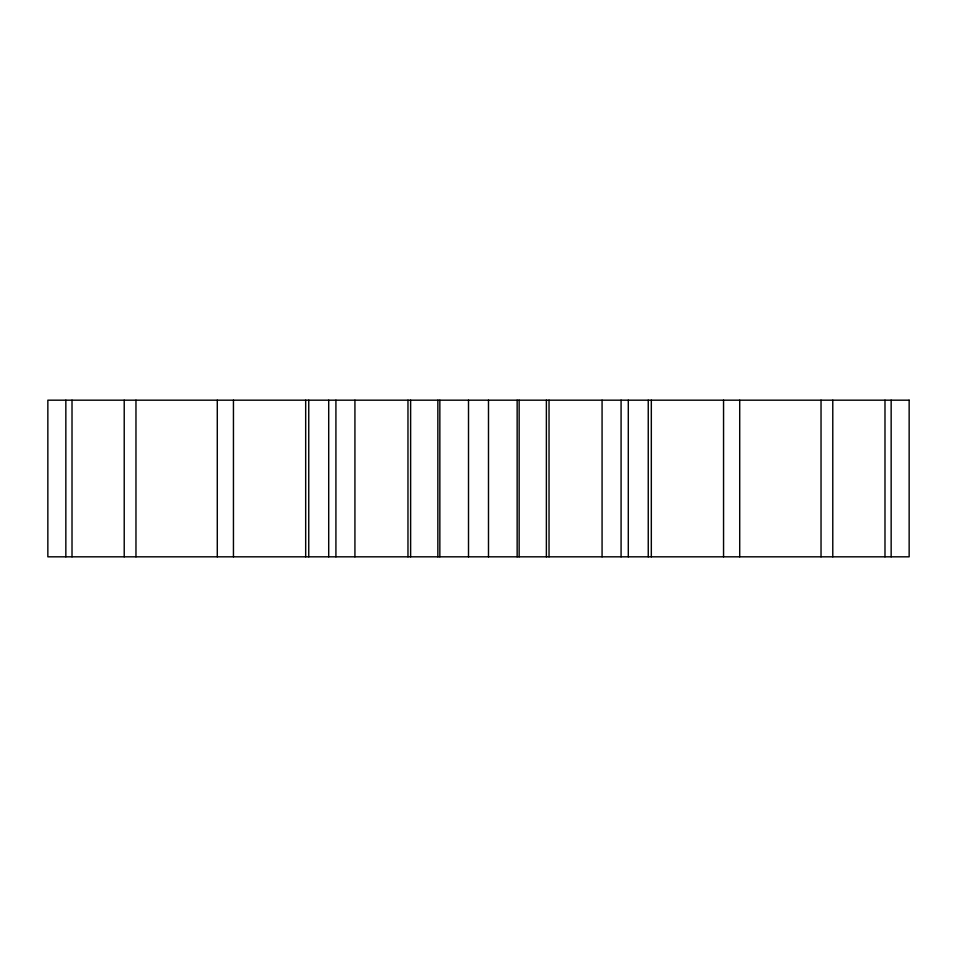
<?xml version="1.0" encoding="UTF-8"?>
<svg xmlns="http://www.w3.org/2000/svg" width="957" height="957" viewBox="0 0 957 957"><rect width="100%" height="100%" fill="white"/><g stroke="black" fill="none" stroke-linecap="round" stroke-linejoin="round"><path stroke-width="1.44" d="M891.158 400.182L891.158 556.818M884.986 400.182L884.986 556.818M832.781 400.182L832.781 556.818M821.034 400.182L821.034 556.818M739.713 400.182L739.713 556.818M723.552 400.182L723.552 556.818M651.322 400.182L651.322 556.818M648.248 400.182L648.248 556.818M628.294 400.182L628.294 556.818M621.081 400.182L621.081 556.818M602.073 400.182L602.073 556.818M549.031 400.182L549.031 556.818M546.375 400.182L546.375 556.818M519.149 400.182L519.149 556.818M517.151 400.182L517.151 556.818M488.489 400.182L488.489 556.818M468.511 400.182L468.511 556.818M439.849 400.182L439.849 556.818M437.851 400.182L437.851 556.818M410.625 400.182L410.625 556.818M407.969 400.182L407.969 556.818M354.927 400.182L354.927 556.818M335.919 400.182L335.919 556.818M328.706 400.182L328.706 556.818M308.752 400.182L308.752 556.818M305.678 400.182L305.678 556.818M233.448 400.182L233.448 556.818M217.287 400.182L217.287 556.818M135.966 400.182L135.966 556.818M124.219 400.182L124.219 556.818M72.014 400.182L72.014 556.818M65.842 400.182L65.842 556.818M909.15 400.182L47.85 400.182L47.85 556.818L909.15 556.818L909.15 400.182"/></g></svg>
